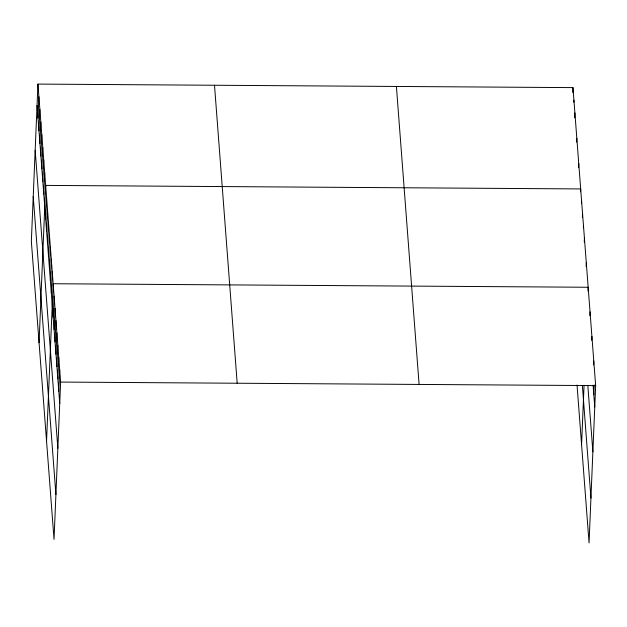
<?xml version="1.0" encoding="UTF-8"?>
<svg xmlns="http://www.w3.org/2000/svg" width="627" height="627" viewBox="0 0 627 627"><rect width="100%" height="100%" fill="white"/><g stroke="black" fill="none" stroke-linecap="round" stroke-linejoin="round"><path stroke-width="0.94" d="M37.941 84.089L31.35 241.403L54.032 539.385L60.631 382.07L37.941 84.089L572.968 87.615L595.65 385.597L589.059 542.911L577.036 385.009M38.012 118.142L38.905 96.754M38.976 130.808L39.869 109.419M39.94 143.473L40.833 122.085M40.904 156.139L41.797 134.742M41.868 168.804L42.761 147.408M42.832 181.462L43.725 160.073M43.796 194.127L44.689 172.738M39.062 342.718L45.653 185.404L580.68 188.931L580.555 191.846M45.693 219.089L46.594 197.693M46.633 231.379L47.527 209.982M47.566 243.668L48.467 222.279M48.506 255.965L49.4 234.569M49.439 268.254L50.332 246.858M50.372 280.543L51.273 259.155M51.312 292.84L52.206 271.444M46.547 441.055L53.138 283.733L588.165 287.26L588.001 291.147M53.177 317.419L54.079 296.03M54.118 329.716L55.011 308.319M55.051 342.005L55.952 320.609M55.991 354.294L56.885 332.906M56.924 366.583L57.817 345.195M57.856 378.88L58.758 357.484M58.797 391.17L59.69 369.781M572.764 92.475L572.968 87.615M573.846 102.225L573.932 100.281M574.693 117.805L574.896 112.938M576.66 142.157L576.824 138.269M578.588 167.487L578.752 163.6M581.535 203.164L581.613 201.22M582.389 217.397L582.554 213.509M583.408 227.75L583.486 225.806M584.262 241.983L584.419 238.095M586.127 266.569L586.292 262.682M581.574 444.574L584.058 385.284M589.874 315.734L590.038 311.846M591.747 340.32L591.904 336.433M593.612 364.898L593.777 361.011M593.816 394.697L594.224 384.97M60.631 382.07L595.65 385.597M593.095 385.237L594.757 406.986M587.836 385.652L592.876 451.84M582.373 385.542L590.94 498.057M396.405 86.448L419.095 384.429M214.505 85.248L237.186 383.238M37.048 105.477L59.73 403.459M35.167 150.331L57.849 448.321M33.231 196.549L55.913 494.531"/></g></svg>
